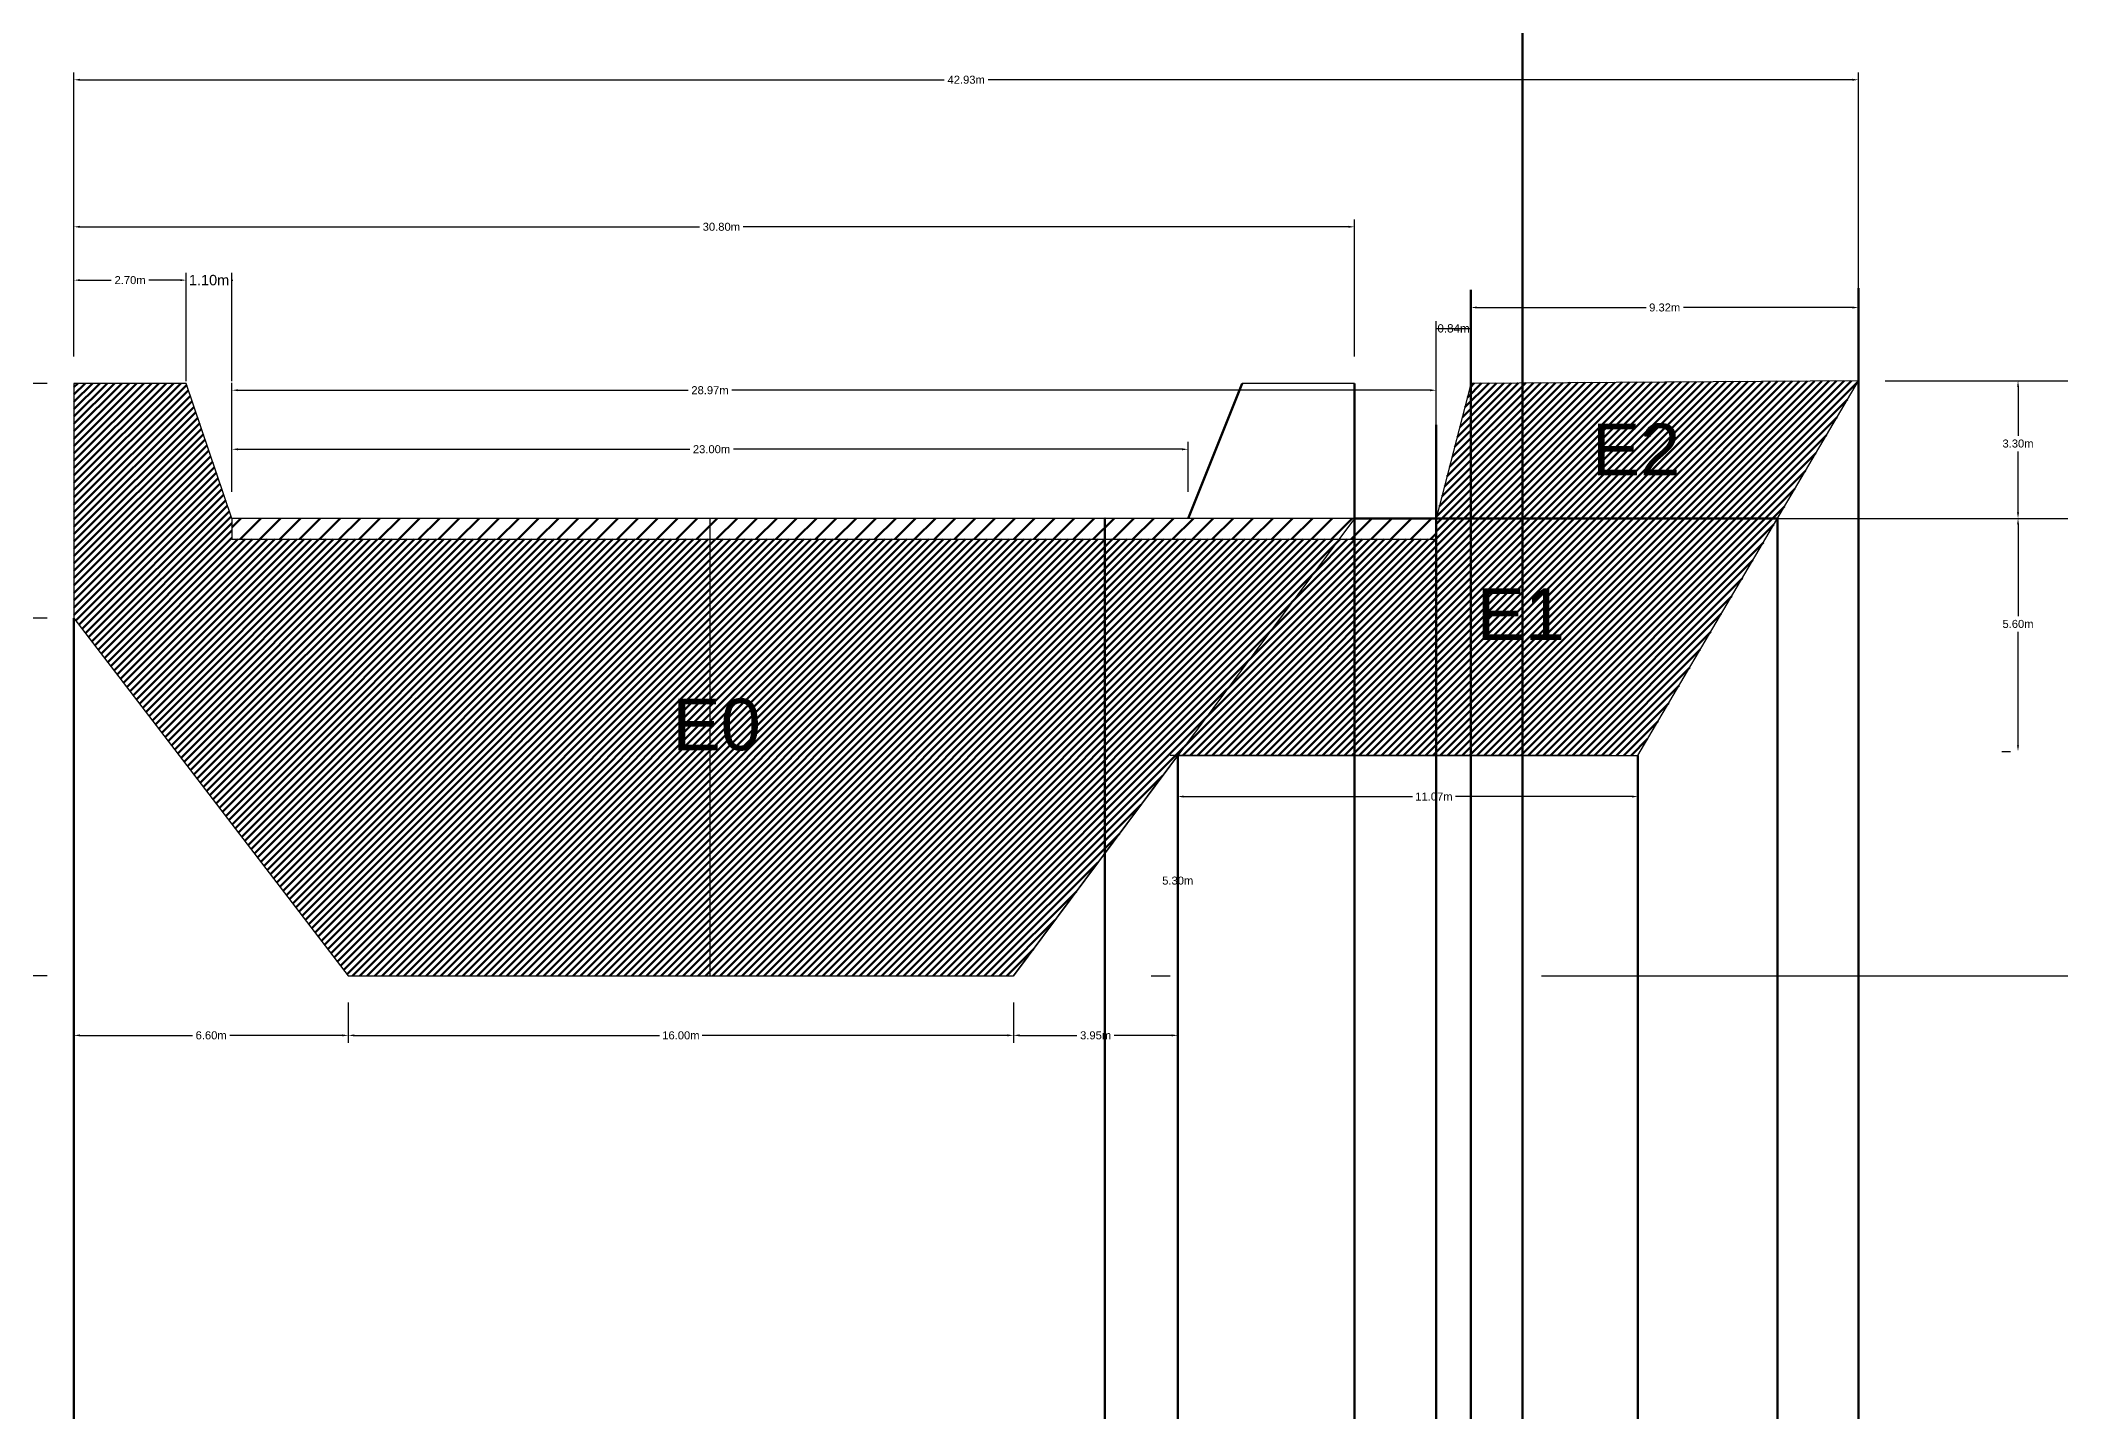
# Model space of a CAD drawing. Header units: metres. Extents: x -2 to 550, y -115 to 198.
# Drawn here: x 419.45 to 468.04, y -47.99 to -15 of the extents above; entities that cross this region are included whole.
import ezdxf

# ---------------------------------------------------------------- set-up
doc = ezdxf.new("R2010")
doc.units = ezdxf.units.M
doc.header["$MEASUREMENT"] = 0
doc.linetypes.add('ACAD_ISO02W100', pattern=[15, 12, -3])
doc.layers.add('ΦΡΑΓΜΑ', color=7, linetype='Continuous')
doc.styles.get("Standard").update_dxf_attribs({"font": 'arial.ttf'})
doc.dimstyles.get("Standard").update_dxf_attribs({"dimtxt": 0.1925, "dimasz": 0.1445, "dimexe": 0.1775, "dimexo": 0.642, "dimgap": 0.09, "dimtad": 0, "dimtih": 1, "dimtoh": 1, "dimrnd": 0.0005, "dimzin": 0, "dimdsep": 46, "dimtxsty": 'Standard', "dimcen": 0.09, "dimadec": 0, "dimazin": 0, "dimtfac": 1, "dimtofl": 0, "dimtmove": 0, "dimatfit": 3, "dimfxl": 1, "dimtolj": 1, "dimtzin": 0, "dimarcsym": 0})
pattern_1 = [(45, (208.87457, -161.36298), (-0.08838835, 0.08838835), [])]

# ---------------------------------------------------------------- blocks, each defined once
blk = doc.blocks.new('*D250')
at = {"layer": 'Defpoints', "color": 0, "lineweight": 100, "transparency": 16777216}
for p in [(426.854, -37.502), (442.854, -37.502), (442.854, -38.936)]:
    blk.add_point(p, dxfattribs=at)
at = {"layer": 'ΦΡΑΓΜΑ', "color": 0, "lineweight": -2, "transparency": 16777216}
for p, q in [((426.854, -38.144), (426.854, -39.114)), ((442.854, -38.144), (442.854, -39.114)), ((426.999, -38.936), (434.339, -38.936)), ((442.71, -38.936), (435.369, -38.936))]:
    blk.add_line(p, q, dxfattribs=at)
at = {"layer": 'ΦΡΑΓΜΑ', "color": 0, "lineweight": 100, "transparency": 16777216}
for points in [[(426.999, -38.912), (426.999, -38.96), (426.854, -38.936)], [(442.71, -38.912), (442.71, -38.96), (442.854, -38.936)]]:
    blk.add_solid(points, dxfattribs=at)
at = {"layer": 'ΦΡΑΓΜΑ', "color": 0, "transparency": 16777216, "insert": (434.854, -38.936), "char_height": 0.1925, "attachment_point": 5}
blk.add_mtext('\\A1;16.00m', dxfattribs=at)
blk = doc.blocks.new('*D270')
at = {"layer": 'Defpoints', "color": 0, "lineweight": 100, "transparency": 16777216}
for p in [(453.022, -23.418), (424.054, -26.502), (453.022, -26.502)]:
    blk.add_point(p, dxfattribs=at)
at = {"layer": 'ΦΡΑΓΜΑ', "color": 0, "lineweight": -2, "transparency": 16777216}
for p, q in [((424.054, -25.86), (424.054, -23.241)), ((453.022, -25.86), (453.022, -23.241)), ((424.199, -23.418), (435.028, -23.418)), ((452.877, -23.418), (436.08, -23.418))]:
    blk.add_line(p, q, dxfattribs=at)
at = {"layer": 'ΦΡΑΓΜΑ', "color": 0, "lineweight": 100, "transparency": 16777216}
for points in [[(424.199, -23.394), (424.199, -23.442), (424.054, -23.418)], [(452.877, -23.394), (452.877, -23.442), (453.022, -23.418)]]:
    blk.add_solid(points, dxfattribs=at)
at = {"layer": 'ΦΡΑΓΜΑ', "color": 0, "transparency": 16777216, "insert": (435.554, -23.418), "char_height": 0.1925, "attachment_point": 5}
blk.add_mtext('\\A1;28.97m', dxfattribs=at)
blk = doc.blocks.new('*D271')
at = {"layer": 'Defpoints', "color": 0, "lineweight": 100, "transparency": 16777216}
for p in [(422.954, -20.77), (422.954, -26.502), (424.054, -26.502)]:
    blk.add_point(p, dxfattribs=at)
at = {"layer": 'ΦΡΑΓΜΑ', "color": 0, "lineweight": -2, "transparency": 16777216}
for p, q in [((422.944, -20.77), (422.934, -20.77)), ((422.954, -23.202), (422.954, -20.592)), ((424.054, -23.202), (424.054, -20.592)), ((424.064, -20.77), (424.074, -20.77))]:
    blk.add_line(p, q, dxfattribs=at)
at = {"layer": 'ΦΡΑΓΜΑ', "color": 0, "lineweight": 100, "transparency": 16777216}
for points in [[(422.944, -20.768), (422.944, -20.771), (422.954, -20.77)], [(424.064, -20.768), (424.064, -20.771), (424.054, -20.77)]]:
    blk.add_solid(points, dxfattribs=at)
at = {"layer": 'ΦΡΑΓΜΑ', "color": 0, "transparency": 16777216, "insert": (423.504, -20.77), "char_height": 0.25, "attachment_point": 5}
blk.add_mtext('\\A1;1.10m', dxfattribs=at)
blk = doc.blocks.new('*D251')
at = {"layer": 'Defpoints', "color": 0, "lineweight": 100, "transparency": 16777216}
for p in [(420.254, -20.77), (420.254, -23.252), (422.954, -23.252)]:
    blk.add_point(p, dxfattribs=at)
at = {"layer": 'ΦΡΑΓΜΑ', "color": 0, "lineweight": -2, "transparency": 16777216}
for p, q in [((420.254, -22.61), (420.254, -20.592)), ((420.399, -20.77), (421.153, -20.77)), ((422.81, -20.77), (422.055, -20.77)), ((422.954, -22.61), (422.954, -20.592))]:
    blk.add_line(p, q, dxfattribs=at)
at = {"layer": 'ΦΡΑΓΜΑ', "color": 0, "lineweight": 100, "transparency": 16777216}
for points in [[(420.399, -20.746), (420.399, -20.794), (420.254, -20.77)], [(422.81, -20.746), (422.81, -20.794), (422.954, -20.77)]]:
    blk.add_solid(points, dxfattribs=at)
at = {"layer": 'ΦΡΑΓΜΑ', "color": 0, "transparency": 16777216, "insert": (421.604, -20.77), "char_height": 0.1925, "attachment_point": 5}
blk.add_mtext('\\A1;2.70m', dxfattribs=at)
blk = doc.blocks.new('*D252')
at = {"layer": 'Defpoints', "color": 0, "lineweight": 100, "transparency": 16777216}
for p in [(420.254, -23.252), (418.357, -28.902), (420.254, -28.902)]:
    blk.add_point(p, dxfattribs=at)
at = {"layer": 'ΦΡΑΓΜΑ', "color": 0, "lineweight": -2, "transparency": 16777216}
for p, q in [((419.612, -23.252), (418.179, -23.252)), ((418.357, -23.396), (418.357, -25.888)), ((418.357, -28.757), (418.357, -26.265)), ((419.612, -28.902), (418.179, -28.902))]:
    blk.add_line(p, q, dxfattribs=at)
at = {"layer": 'ΦΡΑΓΜΑ', "color": 0, "lineweight": 100, "transparency": 16777216}
for points in [[(418.333, -23.396), (418.381, -23.396), (418.357, -23.252)], [(418.333, -28.757), (418.381, -28.757), (418.357, -28.902)]]:
    blk.add_solid(points, dxfattribs=at)
at = {"layer": 'ΦΡΑΓΜΑ', "color": 0, "transparency": 16777216, "insert": (418.357, -26.077), "char_height": 0.1925, "attachment_point": 5}
blk.add_mtext('\\A1;5.65m', dxfattribs=at)
blk = doc.blocks.new('*D253')
at = {"layer": 'Defpoints', "color": 0, "linetype": 'ACAD_ISO02W100', "lineweight": 100, "transparency": 16777216}
for p in [(420.254, -28.902), (418.357, -37.502), (420.254, -37.502)]:
    blk.add_point(p, dxfattribs=at)
at = {"layer": 'ΦΡΑΓΜΑ', "color": 0, "lineweight": -2, "transparency": 16777216}
for p, q in [((419.612, -28.902), (418.179, -28.902)), ((419.612, -37.502), (418.179, -37.502))]:
    blk.add_line(p, q, dxfattribs=at)
at = {"layer": 'ΦΡΑΓΜΑ', "color": 0, "linetype": 'ACAD_ISO02W100', "lineweight": -2, "transparency": 16777216}
for p, q in [((418.357, -29.046), (418.357, -33.013)), ((418.357, -37.357), (418.357, -33.39))]:
    blk.add_line(p, q, dxfattribs=at)
at = {"layer": 'ΦΡΑΓΜΑ', "color": 0, "linetype": 'ACAD_ISO02W100', "lineweight": 100, "transparency": 16777216}
for points in [[(418.333, -29.046), (418.381, -29.046), (418.357, -28.902)], [(418.333, -37.357), (418.381, -37.357), (418.357, -37.502)]]:
    blk.add_solid(points, dxfattribs=at)
at = {"layer": 'ΦΡΑΓΜΑ', "color": 0, "linetype": 'ACAD_ISO02W100', "lineweight": 100, "transparency": 16777216, "insert": (418.357, -33.202), "char_height": 0.1925, "attachment_point": 5}
blk.add_mtext('\\A1;8.60m', dxfattribs=at)
blk = doc.blocks.new('*D255')
at = {"layer": 'Defpoints', "color": 0, "linetype": 'ACAD_ISO02W100', "lineweight": 100, "transparency": 16777216}
for p in [(420.254, -37.502), (426.854, -37.502), (420.254, -38.936)]:
    blk.add_point(p, dxfattribs=at)
at = {"layer": 'ΦΡΑΓΜΑ', "color": 0, "lineweight": -2, "transparency": 16777216}
for p, q in [((420.254, -38.144), (420.254, -39.114)), ((426.854, -38.144), (426.854, -39.114))]:
    blk.add_line(p, q, dxfattribs=at)
at = {"layer": 'ΦΡΑΓΜΑ', "color": 0, "linetype": 'ACAD_ISO02W100', "lineweight": -2, "transparency": 16777216}
for p, q in [((420.399, -38.936), (423.104, -38.936)), ((426.71, -38.936), (424.004, -38.936))]:
    blk.add_line(p, q, dxfattribs=at)
at = {"layer": 'ΦΡΑΓΜΑ', "color": 0, "linetype": 'ACAD_ISO02W100', "lineweight": 100, "transparency": 16777216}
for points in [[(420.399, -38.912), (420.399, -38.96), (420.254, -38.936)], [(426.71, -38.912), (426.71, -38.96), (426.854, -38.936)]]:
    blk.add_solid(points, dxfattribs=at)
at = {"layer": 'ΦΡΑΓΜΑ', "color": 0, "linetype": 'ACAD_ISO02W100', "lineweight": 100, "transparency": 16777216, "insert": (423.554, -38.936), "char_height": 0.1925, "attachment_point": 5}
blk.add_mtext('\\A1;6.60m', dxfattribs=at)
blk = doc.blocks.new('*D272')
at = {"layer": 'Defpoints', "color": 0, "linetype": 'ACAD_ISO02W100', "lineweight": 100, "transparency": 16777216}
for p in [(446.805, -32.202), (442.854, -37.502), (446.805, -38.936)]:
    blk.add_point(p, dxfattribs=at)
at = {"layer": 'ΦΡΑΓΜΑ', "color": 0, "lineweight": -2, "transparency": 16777216}
for p, q in [((446.805, -33.202), (446.805, -39.114)), ((442.854, -38.502), (442.854, -39.114))]:
    blk.add_line(p, q, dxfattribs=at)
at = {"layer": 'ΦΡΑΓΜΑ', "color": 0, "linetype": 'ACAD_ISO02W100', "lineweight": -2, "transparency": 16777216}
for p, q in [((442.999, -38.936), (444.38, -38.936)), ((446.66, -38.936), (445.279, -38.936))]:
    blk.add_line(p, q, dxfattribs=at)
at = {"layer": 'ΦΡΑΓΜΑ', "color": 0, "linetype": 'ACAD_ISO02W100', "lineweight": 100, "transparency": 16777216}
for points in [[(442.999, -38.912), (442.999, -38.96), (442.854, -38.936)], [(446.66, -38.912), (446.66, -38.96), (446.805, -38.936)]]:
    blk.add_solid(points, dxfattribs=at)
at = {"layer": 'ΦΡΑΓΜΑ', "color": 0, "linetype": 'ACAD_ISO02W100', "lineweight": 100, "transparency": 16777216, "insert": (444.83, -38.936), "char_height": 0.1925, "attachment_point": 5}
blk.add_mtext('\\A1;3.95m', dxfattribs=at)
blk = doc.blocks.new('*D256')
at = {"layer": 'Defpoints', "color": 0, "lineweight": -2, "transparency": 16777216}
for p, q in [((446.805, -32.844), (446.805, -33.37)), ((457.876, -32.844), (457.876, -33.37)), ((446.949, -33.192), (452.453, -33.192)), ((457.732, -33.192), (453.483, -33.192))]:
    blk.add_line(p, q, dxfattribs=at)
at = {"layer": 'Defpoints', "color": 0, "lineweight": 100, "transparency": 16777216}
for p in [(446.805, -32.202), (457.876, -32.202), (457.876, -33.192)]:
    blk.add_point(p, dxfattribs=at)
for points in [[(446.949, -33.168), (446.949, -33.216), (446.805, -33.192)], [(457.732, -33.168), (457.732, -33.216), (457.876, -33.192)]]:
    blk.add_solid(points, dxfattribs=at)
at = {"layer": 'Defpoints', "color": 0, "lineweight": 100, "transparency": 16777216, "insert": (452.968, -33.192), "char_height": 0.1925, "attachment_point": 5}
blk.add_mtext('\\A1;11.07m', dxfattribs=at)
blk = doc.blocks.new('*D257')
at = {"layer": 'Defpoints', "color": 0, "lineweight": -2, "transparency": 16777216}
for p, q in [((463.823, -23.191), (467.196, -23.191)), ((467.018, -23.335), (467.018, -24.513)), ((467.018, -26.357), (467.018, -24.89)), ((466.376, -26.502), (466.841, -26.502))]:
    blk.add_line(p, q, dxfattribs=at)
at = {"layer": 'Defpoints', "color": 0, "lineweight": 100, "transparency": 16777216}
for p in [(463.181, -23.191), (467.018, -26.502), (467.018, -26.502)]:
    blk.add_point(p, dxfattribs=at)
for points in [[(466.994, -23.335), (467.042, -23.335), (467.018, -23.191)], [(466.994, -26.357), (467.042, -26.357), (467.018, -26.502)]]:
    blk.add_solid(points, dxfattribs=at)
at = {"layer": 'Defpoints', "color": 0, "lineweight": 100, "transparency": 16777216, "insert": (467.018, -24.701), "char_height": 0.1925, "attachment_point": 5}
blk.add_mtext('\\A1;3.30m', dxfattribs=at)
blk = doc.blocks.new('*D258')
at = {"layer": 'Defpoints', "color": 0, "lineweight": -2, "transparency": 16777216}
for p, q in [((466.447, -26.502), (466.841, -26.502)), ((467.018, -26.646), (467.018, -28.852)), ((467.018, -31.96), (467.018, -29.228)), ((466.625, -32.104), (466.841, -32.104))]:
    blk.add_line(p, q, dxfattribs=at)
at = {"layer": 'Defpoints', "color": 0, "lineweight": 100, "transparency": 16777216}
for p in [(467.089, -26.502), (467.018, -32.104), (467.267, -32.104)]:
    blk.add_point(p, dxfattribs=at)
for points in [[(466.994, -26.646), (467.042, -26.646), (467.018, -26.502)], [(466.994, -31.96), (467.042, -31.96), (467.018, -32.104)]]:
    blk.add_solid(points, dxfattribs=at)
at = {"layer": 'Defpoints', "color": 0, "lineweight": 100, "transparency": 16777216, "insert": (467.018, -29.04), "char_height": 0.1925, "attachment_point": 5}
blk.add_mtext('\\A1;5.60m', dxfattribs=at)
blk = doc.blocks.new('*D259')
at = {"layer": 'Defpoints', "color": 0, "lineweight": -2, "transparency": 16777216}
for p, q in [((420.254, -22.61), (420.254, -15.772)), ((420.399, -15.95), (441.189, -15.95)), ((463.036, -15.95), (442.246, -15.95)), ((463.181, -22.549), (463.181, -15.772))]:
    blk.add_line(p, q, dxfattribs=at)
at = {"layer": 'Defpoints', "color": 0, "lineweight": 100, "transparency": 16777216}
for p in [(463.181, -15.95), (420.254, -23.252), (463.181, -23.191)]:
    blk.add_point(p, dxfattribs=at)
for points in [[(420.399, -15.926), (420.399, -15.974), (420.254, -15.95)], [(463.036, -15.926), (463.036, -15.974), (463.181, -15.95)]]:
    blk.add_solid(points, dxfattribs=at)
at = {"layer": 'Defpoints', "color": 0, "lineweight": 100, "transparency": 16777216, "insert": (441.717, -15.95), "char_height": 0.1925, "attachment_point": 5}
blk.add_mtext('\\A1;42.93m', dxfattribs=at)
blk = doc.blocks.new('*D260')
at = {"layer": 'Defpoints', "color": 0, "lineweight": -2, "transparency": 16777216}
for p, q in [((463.823, -23.191), (471.404, -23.191)), ((471.227, -23.335), (471.227, -29.337)), ((471.227, -37.357), (471.227, -29.714)), ((465.713, -37.502), (471.404, -37.502))]:
    blk.add_line(p, q, dxfattribs=at)
at = {"layer": 'Defpoints', "color": 0, "lineweight": 100, "transparency": 16777216}
for p in [(463.181, -23.191), (465.071, -37.502), (471.227, -37.502)]:
    blk.add_point(p, dxfattribs=at)
for points in [[(471.202, -23.335), (471.251, -23.335), (471.227, -23.191)], [(471.202, -37.357), (471.251, -37.357), (471.227, -37.502)]]:
    blk.add_solid(points, dxfattribs=at)
at = {"layer": 'Defpoints', "color": 0, "lineweight": 100, "transparency": 16777216, "insert": (471.227, -29.526), "char_height": 0.1925, "attachment_point": 5}
blk.add_mtext('\\A1;14.31m', dxfattribs=at)
blk = doc.blocks.new('*D261')
at = {"layer": 'Defpoints', "color": 0, "lineweight": -2, "transparency": 16777216}
for p, q in [((457.234, -32.202), (446.627, -32.202)), ((446.805, -32.346), (446.805, -35.026)), ((446.805, -37.357), (446.805, -35.403)), ((446.163, -37.502), (446.627, -37.502))]:
    blk.add_line(p, q, dxfattribs=at)
at = {"layer": 'Defpoints', "color": 0, "lineweight": 100, "transparency": 16777216}
for p in [(457.876, -32.202), (446.805, -37.502), (446.805, -37.502)]:
    blk.add_point(p, dxfattribs=at)
for points in [[(446.781, -32.346), (446.829, -32.346), (446.805, -32.202)], [(446.781, -37.357), (446.829, -37.357), (446.805, -37.502)]]:
    blk.add_solid(points, dxfattribs=at)
at = {"layer": 'Defpoints', "color": 0, "lineweight": 100, "transparency": 16777216, "insert": (446.805, -35.214), "char_height": 0.1925, "attachment_point": 5}
blk.add_mtext('\\A1;5.30m', dxfattribs=at)
blk = doc.blocks.new('*D266')
at = {"layer": 'Defpoints', "color": 0, "lineweight": -2, "transparency": 16777216}
for p, q in [((453.664, -26.502), (469.481, -26.502)), ((469.303, -26.646), (469.303, -31.601)), ((469.303, -37.357), (469.303, -31.977)), ((455.554, -37.502), (469.481, -37.502))]:
    blk.add_line(p, q, dxfattribs=at)
at = {"layer": 'Defpoints', "color": 0, "lineweight": 100, "transparency": 16777216}
for p in [(453.022, -26.502), (454.912, -37.502), (469.303, -37.502)]:
    blk.add_point(p, dxfattribs=at)
for points in [[(469.279, -26.646), (469.327, -26.646), (469.303, -26.502)], [(469.279, -37.357), (469.327, -37.357), (469.303, -37.502)]]:
    blk.add_solid(points, dxfattribs=at)
at = {"layer": 'Defpoints', "color": 0, "lineweight": 100, "transparency": 16777216, "insert": (469.303, -31.789), "char_height": 0.1925, "attachment_point": 5}
blk.add_mtext('\\A1;11.00m', dxfattribs=at)
blk = doc.blocks.new('*D267')
at = {"layer": 'Defpoints', "color": 0, "lineweight": -2, "transparency": 16777216}
for p, q in [((453.858, -22.625), (453.858, -21.251)), ((463.181, -22.549), (463.181, -21.251)), ((454.002, -21.428), (458.07, -21.428)), ((463.036, -21.428), (458.969, -21.428))]:
    blk.add_line(p, q, dxfattribs=at)
at = {"layer": 'Defpoints', "color": 0, "lineweight": 100, "transparency": 16777216}
for p in [(463.181, -21.428), (453.858, -23.267), (463.181, -23.191)]:
    blk.add_point(p, dxfattribs=at)
for points in [[(454.002, -21.404), (454.002, -21.452), (453.858, -21.428)], [(463.036, -21.404), (463.036, -21.452), (463.181, -21.428)]]:
    blk.add_solid(points, dxfattribs=at)
at = {"layer": 'Defpoints', "color": 0, "lineweight": 100, "transparency": 16777216, "insert": (458.519, -21.428), "char_height": 0.1925, "attachment_point": 5}
blk.add_mtext('\\A1;9.32m', dxfattribs=at)
blk = doc.blocks.new('*D268')
at = {"layer": 'Defpoints', "color": 0, "lineweight": -2, "transparency": 16777216}
for p, q in [((453.022, -25.86), (453.022, -21.754)), ((453.858, -22.625), (453.858, -21.754)), ((453.022, -21.931), (453.858, -21.931))]:
    blk.add_line(p, q, dxfattribs=at)
at = {"layer": 'Defpoints', "color": 0, "lineweight": 100, "transparency": 16777216}
for p in [(453.858, -21.931), (453.858, -23.267), (453.022, -26.502)]:
    blk.add_point(p, dxfattribs=at)
for points in [[(453.022, -21.931), (453.022, -21.931), (453.022, -21.931)], [(453.858, -21.931), (453.858, -21.931), (453.858, -21.931)]]:
    blk.add_solid(points, dxfattribs=at)
at = {"layer": 'Defpoints', "color": 0, "lineweight": 100, "transparency": 16777216, "insert": (453.44, -21.931), "char_height": 0.2, "attachment_point": 5}
blk.add_mtext('\\A1;0.84m', dxfattribs=at)
blk = doc.blocks.new('*D296')
at = {"layer": 'Defpoints', "color": 0, "lineweight": -2, "transparency": 16777216}
for p, q in [((424.054, -25.86), (424.054, -24.661)), ((447.054, -25.86), (447.054, -24.661)), ((424.199, -24.838), (435.065, -24.838)), ((446.91, -24.838), (436.117, -24.838))]:
    blk.add_line(p, q, dxfattribs=at)
at = {"layer": 'Defpoints', "color": 0, "lineweight": 100, "transparency": 16777216}
for p in [(447.054, -24.838), (424.054, -26.502), (447.054, -26.502)]:
    blk.add_point(p, dxfattribs=at)
for points in [[(424.199, -24.814), (424.199, -24.863), (424.054, -24.838)], [(446.91, -24.814), (446.91, -24.863), (447.054, -24.838)]]:
    blk.add_solid(points, dxfattribs=at)
at = {"layer": 'Defpoints', "color": 0, "lineweight": 100, "transparency": 16777216, "insert": (435.591, -24.838), "char_height": 0.1925, "attachment_point": 5}
blk.add_mtext('\\A1;23.00m', dxfattribs=at)
blk = doc.blocks.new('*D297')
at = {"layer": 'Defpoints', "color": 0, "lineweight": -2, "transparency": 16777216}
for p, q in [((420.254, -22.61), (420.254, -19.309)), ((451.054, -22.61), (451.054, -19.309)), ((420.399, -19.487), (435.303, -19.487)), ((450.91, -19.487), (436.351, -19.487))]:
    blk.add_line(p, q, dxfattribs=at)
at = {"layer": 'Defpoints', "color": 0, "lineweight": 100, "transparency": 16777216}
for p in [(451.054, -19.487), (420.254, -23.252), (451.054, -23.252)]:
    blk.add_point(p, dxfattribs=at)
for points in [[(420.399, -19.462), (420.399, -19.511), (420.254, -19.487)], [(450.91, -19.462), (450.91, -19.511), (451.054, -19.487)]]:
    blk.add_solid(points, dxfattribs=at)
at = {"layer": 'Defpoints', "color": 0, "lineweight": 100, "transparency": 16777216, "insert": (435.827, -19.487), "char_height": 0.1925, "attachment_point": 5}
blk.add_mtext('\\A1;30.80m', dxfattribs=at)

msp = doc.modelspace()

# ---------------------------------------------------------------- hatches: boundary and pattern name
at = {"layer": 'Defpoints', "lineweight": 100}
h = msp.add_hatch(dxfattribs=at)
h.set_pattern_fill('ANSI31', color=256)
h.set_pattern_definition(pattern_1)
h.paths.add_polyline_path([(435.554, -27.002), (424.054, -27.002), (424.054, -26.502), (422.954, -23.252), (420.254, -23.252), (420.254, -28.902), (426.854, -37.502), (435.554, -37.502)])
h.paths.add_polyline_path([(445.054, -27.002), (435.554, -27.002), (435.554, -37.502), (442.854, -37.502), (445.054, -34.55)])
h.paths.add_polyline_path([(450.681, -27.002), (445.054, -27.002), (445.054, -34.55)])
at = {"layer": 'Defpoints', "lineweight": 100, "true_color": 0xed1f24}
h = msp.add_hatch(dxfattribs=at)
h.set_pattern_fill('ANSI31', color=240)
h.set_pattern_definition(pattern_1)
h.paths.add_polyline_path([(463.181, -23.191), (453.862, -23.251), (453.858, -23.267), (453.858, -26.502), (461.232, -26.502)])
h.paths.add_polyline_path([(453.858, -23.267), (453.022, -26.502), (453.858, -26.502)])
at = {"layer": 'Defpoints', "lineweight": 100}
h = msp.add_hatch(dxfattribs=at)
h.set_pattern_fill('ANSI31', color=256, scale=2.7)
h.set_pattern_definition([(45, (-0.06585, -163.02908), (-0.23864854, 0.23864854), [])])
h.paths.add_polyline_path([(451.054, -26.502), (445.054, -26.502), (445.054, -27.002), (450.681, -27.002)])
h.paths.add_polyline_path([(453.022, -26.502), (451.054, -26.502), (451.054, -27.002), (453.022, -27.002)])
h.paths.add_polyline_path([(451.054, -26.502), (450.681, -27.002), (451.054, -27.002)], flags=17)
h.paths.add_polyline_path([(445.054, -26.502), (435.554, -26.502), (435.554, -27.002), (445.054, -27.002)])
h.paths.add_polyline_path([(435.554, -26.502), (424.054, -26.502), (424.054, -27.002), (435.554, -27.002)])
h = msp.add_hatch(dxfattribs=at)
h.set_pattern_fill('ANSI31', color=256)
h.set_pattern_definition(pattern_1)
h.paths.add_polyline_path([(461.232, -26.502), (453.858, -26.502), (453.858, -32.202), (457.876, -32.202)])
h.paths.add_polyline_path([(453.858, -26.502), (453.022, -26.502), (453.022, -32.202), (453.858, -32.202)])
h.paths.add_polyline_path([(451.054, -27.002), (450.681, -27.002), (446.805, -32.202), (451.054, -32.202)])
h.paths.add_polyline_path([(453.022, -27.002), (451.054, -27.002), (451.054, -32.202), (453.022, -32.202)])

# ---------------------------------------------------------------- linework, layer by layer
at = {"layer": 'Defpoints', "color": 4, "lineweight": 100, "transparency": 33554534}
msp.add_line((451.054, -23.252), (451.054, -66.746), dxfattribs=at)
at = {"layer": 'Defpoints', "color": 2, "lineweight": 100, "transparency": 33554687}
msp.add_lwpolyline([(455.098, -71.563), (455.098, -71.563), (455.098, -8.347)], dxfattribs=at)
at = {"layer": 'Defpoints', "color": 1, "lineweight": 100, "transparency": 33554534}
for points in [[(453.858, -71.64), (453.858, -21)], [(463.181, -81.19), (463.181, -20.964)], [(453.022, -70.644), (453.022, -24.25)]]:
    msp.add_lwpolyline(points, dxfattribs=at)
at = {"layer": 'Defpoints', "lineweight": 100, "transparency": 33554508}
msp.add_lwpolyline([(447.054, -26.502), (448.354, -23.252)], dxfattribs=at)
at = {"layer": 'Defpoints', "lineweight": 100, "transparency": 33554534}
msp.add_lwpolyline([(445.054, -26.502), (445.054, -26.502), (445.054, -61.989)], dxfattribs=at)
at = {"layer": 'Defpoints', "lineweight": 100}
for points in [[(451.054, -26.502), (461.232, -26.502)], [(420.254, -28.902), (420.254, -66.746)]]:
    msp.add_lwpolyline(points, dxfattribs=at)
at = {"layer": 'Defpoints', "color": 1, "lineweight": 100, "transparency": 33554579}
msp.add_lwpolyline([(461.232, -26.502), (461.232, -78.869)], dxfattribs=at)
at = {"layer": 'Defpoints', "color": 4, "lineweight": 100, "transparency": 33554582}
msp.add_lwpolyline([(446.805, -32.202), (446.805, -64.122)], dxfattribs=at)
at = {"layer": 'Defpoints', "color": 4, "lineweight": 100, "transparency": 33554551}
msp.add_lwpolyline([(457.876, -32.202), (457.876, -74.872)], dxfattribs=at)
at = {"layer": 'ΦΡΑΓΜΑ'}
for points in [[(453.858, -23.267), (453.022, -26.502), (453.022, -26.502), (445.054, -26.502), (445.054, -26.502), (424.054, -26.502), (422.954, -23.252), (420.254, -23.252), (420.254, -23.252), (420.254, -28.902), (420.254, -28.902), (426.854, -37.502), (442.854, -37.502), (442.854, -37.502), (446.805, -32.202), (457.876, -32.202), (457.876, -32.202), (463.181, -23.191), (453.858, -23.252)], [(435.554, -26.502), (424.054, -26.502)], [(424.054, -26.502), (424.054, -27.002), (453.022, -27.002), (453.022, -26.502)], [(447.054, -26.502), (435.554, -26.502)]]:
    msp.add_lwpolyline(points, dxfattribs=at)
at = {"layer": 'ΦΡΑΓΜΑ', "transparency": 33554508}
for points in [[(451.054, -26.502), (451.054, -23.252), (448.354, -23.252)], [(451.054, -26.502), (442.854, -37.502)]]:
    msp.add_lwpolyline(points, dxfattribs=at)
at = {"layer": 'ΦΡΑΓΜΑ', "linetype": 'ACAD_ISO02W100', "transparency": 33554513}
msp.add_lwpolyline([(435.554, -37.502), (435.554, -26.502)], dxfattribs=at)

# ---------------------------------------------------------------- texts
at = {"layer": 'Defpoints', "lineweight": 100, "char_height": 1.2414, "attachment_point": 1}
for s, insert in [('Ε2', (456.772, -24.222)), ('Ε1', (454, -28.185)), ('Ε0', (434.654, -30.837))]:
    msp.add_mtext_dynamic_manual_height_columns(s, width=25.80142, gutter_width=6.207, heights=[0], dxfattribs=dict(at, insert=insert))

# ---------------------------------------------------------------- dimensions: what is measured, and where the dimension line sits
at = {"layer": 'Defpoints', "lineweight": 100}
for base, p1, picture, middle in [((463.181, -15.95), (420.254, -23.252), '*D259', (441.717, -15.95)), ((463.181, -21.428), (453.858, -23.267), '*D267', (458.519, -21.428))]:
    dim = msp.add_linear_dim(base=base, p1=p1, p2=(463.181, -23.191), dimstyle='Standard', override={"dimpost": 'm'}, dxfattribs=at)
    dim.commit()
    dim.dimension.update_dxf_attribs({"geometry": picture, "text_midpoint": middle})
at = {"layer": 'Defpoints', "lineweight": 100, "transparency": 33554556}
dim = msp.add_linear_dim(base=(451.054, -19.487), p1=(420.254, -23.252), p2=(451.054, -23.252), dimstyle='Standard', override={"dimpost": 'm'}, dxfattribs=at)
dim.commit()
dim.dimension.update_dxf_attribs({"geometry": '*D297', "text_midpoint": (435.827, -19.487), "dimtype": 160})
at = {"layer": 'Defpoints', "lineweight": 100}
for base, p1, p2, override, picture, middle in [((453.858, -21.931), (453.022, -26.502), (453.858, -23.267), {"dimtxt": 0.2, "dimasz": 1e-05, "dimpost": 'm'}, '*D268', (453.44, -21.931)), ((457.876, -33.192), (446.805, -32.202), (457.876, -32.202), {"dimpost": 'm'}, '*D256', (452.968, -33.192))]:
    dim = msp.add_linear_dim(base=base, p1=p1, p2=p2, dimstyle='Standard', override=override, dxfattribs=at)
    dim.commit()
    dim.dimension.update_dxf_attribs({"geometry": picture, "text_midpoint": middle, "dimtype": 160})
at = {"layer": 'Defpoints', "color": 1, "lineweight": 100}
dim = msp.add_linear_dim(base=(467.018, -26.502), p1=(463.181, -23.191), p2=(467.018, -26.502), angle=90, text='3.30m', dimstyle='Standard', override={"dimpost": 'm'}, dxfattribs=at)
dim.commit()
dim.dimension.update_dxf_attribs({"geometry": '*D257', "text_midpoint": (467.018, -24.701), "dimtype": 160})
at = {"layer": 'Defpoints', "lineweight": 100}
for base, p1, p2, picture, middle in [((471.227, -37.502), (463.181, -23.191), (465.071, -37.502), '*D260', (471.227, -29.526)), ((469.303, -37.502), (453.022, -26.502), (454.912, -37.502), '*D266', (469.303, -31.789)), ((446.805, -37.502), (457.876, -32.202), (446.805, -37.502), '*D261', (446.805, -35.214))]:
    dim = msp.add_linear_dim(base=base, p1=p1, p2=p2, angle=90, dimstyle='Standard', override={"dimpost": 'm'}, dxfattribs=at)
    dim.commit()
    dim.dimension.update_dxf_attribs({"geometry": picture, "text_midpoint": middle, "dimtype": 160})
at = {"layer": 'Defpoints', "lineweight": 100, "transparency": 33554551}
dim = msp.add_linear_dim(base=(447.054, -24.838), p1=(424.054, -26.502), p2=(447.054, -26.502), dimstyle='Standard', override={"dimpost": 'm'}, dxfattribs=at)
dim.commit()
dim.dimension.update_dxf_attribs({"geometry": '*D296', "text_midpoint": (435.591, -24.838), "dimtype": 160})
at = {"layer": 'Defpoints', "color": 4, "lineweight": 100}
dim = msp.add_linear_dim(base=(467.018, -32.104), p1=(467.089, -26.502), p2=(467.267, -32.104), angle=90, dimstyle='Standard', override={"dimpost": 'm'}, dxfattribs=at)
dim.commit()
dim.dimension.update_dxf_attribs({"geometry": '*D258', "text_midpoint": (467.018, -29.04), "dimtype": 160})
at = {"layer": 'ΦΡΑΓΜΑ'}
dim = msp.add_linear_dim(base=(420.254, -20.77), p1=(422.954, -23.252), p2=(420.254, -23.252), dimstyle='Standard', override={"dimpost": 'm'}, dxfattribs=at)
dim.commit()
dim.dimension.update_dxf_attribs({"geometry": '*D251', "text_midpoint": (421.604, -20.77)})
for base, p1, p2, override, picture, middle in [((422.954, -20.77), (424.054, -26.502), (422.954, -26.502), {"dimtxt": 0.25, "dimasz": 0.01, "dimexo": 3.3, "dimpost": 'm'}, '*D271', (423.504, -20.77)), ((453.022, -23.418), (424.054, -26.502), (453.022, -26.502), {"dimpost": 'm'}, '*D270', (435.554, -23.418)), ((442.854, -38.936), (426.854, -37.502), (442.854, -37.502), {"dimpost": 'm'}, '*D250', (434.854, -38.936))]:
    dim = msp.add_linear_dim(base=base, p1=p1, p2=p2, dimstyle='Standard', override=override, dxfattribs=at)
    dim.commit()
    dim.dimension.update_dxf_attribs({"geometry": picture, "text_midpoint": middle, "dimtype": 160})
dim = msp.add_linear_dim(base=(418.357, -28.902), p1=(420.254, -23.252), p2=(420.254, -28.902), angle=90, dimstyle='Standard', override={"dimpost": 'm'}, dxfattribs=at)
dim.commit()
dim.dimension.update_dxf_attribs({"geometry": '*D252', "text_midpoint": (418.357, -26.077)})
at = {"layer": 'ΦΡΑΓΜΑ', "linetype": 'ACAD_ISO02W100', "lineweight": 100}
dim = msp.add_linear_dim(base=(418.357, -37.502), p1=(420.254, -28.902), p2=(420.254, -37.502), angle=90, dimstyle='Standard', override={"dimpost": 'm'}, dxfattribs=at)
dim.commit()
dim.dimension.update_dxf_attribs({"geometry": '*D253', "text_midpoint": (418.357, -33.202)})
for base, p1, p2, override, picture, middle in [((446.805, -38.936), (442.854, -37.502), (446.805, -32.202), {"dimexo": 1, "dimpost": 'm'}, '*D272', (444.83, -38.936)), ((420.254, -38.936), (426.854, -37.502), (420.254, -37.502), {"dimpost": 'm'}, '*D255', (423.554, -38.936))]:
    dim = msp.add_linear_dim(base=base, p1=p1, p2=p2, dimstyle='Standard', override=override, dxfattribs=at)
    dim.commit()
    dim.dimension.update_dxf_attribs({"geometry": picture, "text_midpoint": middle})

doc.saveas('drawing.dxf')
